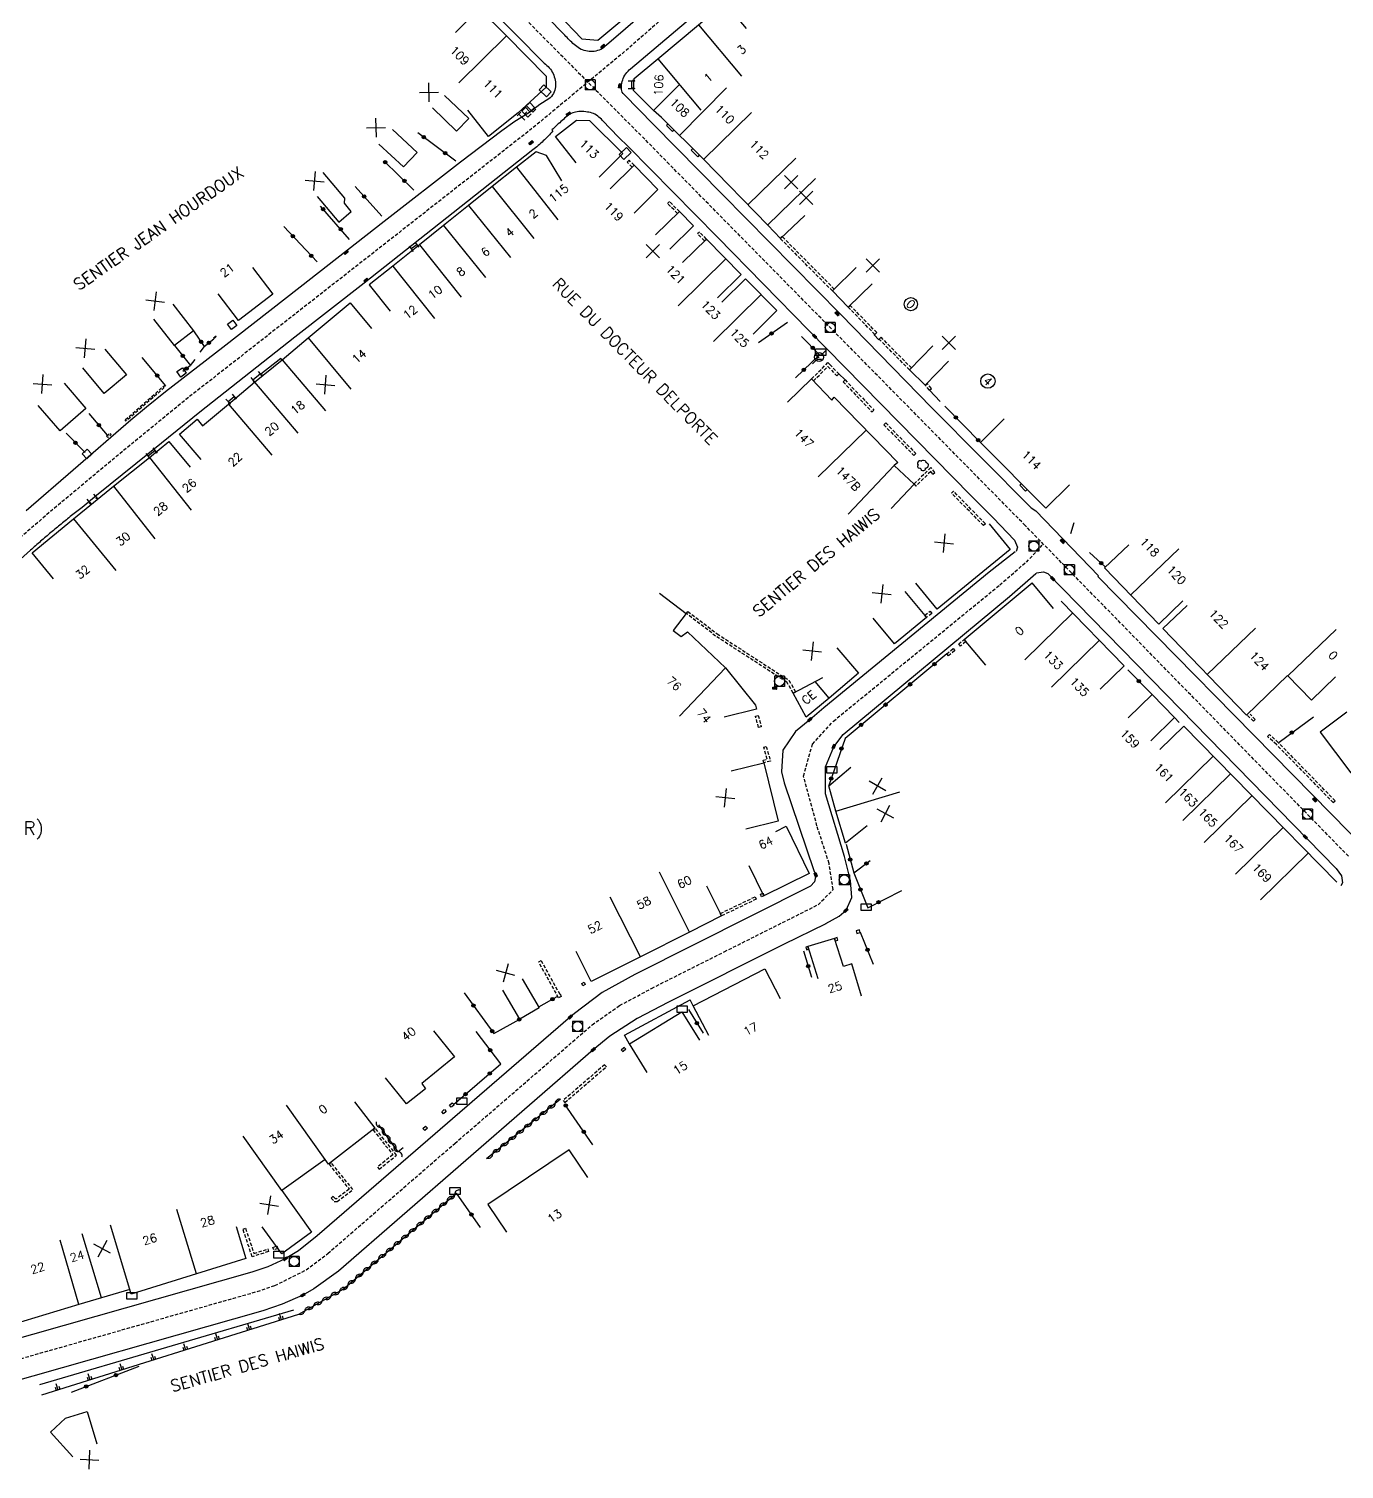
# Model space of a CAD drawing. Header units: millimetres. Extents: x 108000 to 119599, y 120002 to 124063.
# Drawn here: x 108530 to 108726.7, y 120139.9 to 120355.2 of the extents above; entities that cross this region are included whole.
import ezdxf
from ezdxf.enums import TextEntityAlignment as Align

# ---------------------------------------------------------------- set-up
doc = ezdxf.new("R2010")
doc.units = ezdxf.units.MM
doc.linetypes.add('DASHED', pattern=[0.75, 0.5, -0.25])
doc.layers.get('0').update_dxf_attribs({"linetype": 'CONTINUOUS'})
for name, color, linetype in [('W0001', 6, 'DASHED'), ('W0008', 7, 'CONTINUOUS'), ('W0017', 7, 'CONTINUOUS'), ('W0100', 7, 'CONTINUOUS'), ('W0105', 7, 'CONTINUOUS'), ('W0112', 1, 'DASHED'), ('W0211', 2, 'CONTINUOUS'), ('W0300', 7, 'CONTINUOUS'), ('W0310', 3, 'CONTINUOUS'), ('W0322', 7, 'CONTINUOUS'), ('W0400', 7, 'CONTINUOUS'), ('W0420', 7, 'CONTINUOUS'), ('W0471', 7, 'CONTINUOUS'), ('W0980', 7, 'CONTINUOUS'), ('W0984', 7, 'CONTINUOUS'), ('W0989', 7, 'CONTINUOUS'), ('W0991', 7, 'CONTINUOUS'), ('W1102', 7, 'CONTINUOUS'), ('W1471', 7, 'CONTINUOUS')]:
    doc.layers.add(name, color=color, linetype=linetype)
doc.styles.get("Standard").update_dxf_attribs({"font": 'romans.shx', "width": 0.85})

# ---------------------------------------------------------------- blocks, each defined once
blk = doc.blocks.new('T400')
for p, q in [((-0.15, 0.3), (0.15, 0.3)), ((-0.15, -0.25), (-0.15, 0.3)), ((-0.15, 0.15), (0.15, 0.15)), ((-0.15, 0), (0.15, 0)), ((0.15, 0.3), (0.15, -0.25)), ((-0.15, -0.15), (0.15, -0.15)), ((-0.15, -0.25), (-0.15, -0.3)), ((-0.15, -0.3), (0.15, -0.3)), ((0.15, -0.3), (0.15, -0.25))]:
    blk.add_line(p, q)
blk = doc.blocks.new('T420')
for p, q in [((0.75, 0.75), (-0.75, 0.75)), ((-0.75, 0.75), (-0.75, -0.75)), ((0.75, 0.75), (0.75, -0.75)), ((0.75, -0.75), (-0.75, -0.75))]:
    blk.add_line(p, q)
blk.add_ellipse((0, 0), major_axis=(-0.53, 0.53), ratio=1, start_param=3.926991, end_param=10.210176)
blk = doc.blocks.new('t991o')
at = {"color": 0, "linetype": 'Continuous'}
for p, q in [((-1, 1), (1, -1)), ((-1, -1), (1, 1))]:
    blk.add_line(p, q, dxfattribs=at)
blk = doc.blocks.new('T1471')
at = {"color": 0, "linetype": 'Continuous', "flags": 128}
blk.add_lwpolyline([(-0.75, -0.5), (-0.75, 0.5), (0.75, 0.5), (0.75, -0.5), (-0.75, -0.5)], dxfattribs=at)
blk = doc.blocks.new('t310o')
at = {"color": 0, "linetype": 'Continuous'}
for centre, start, end in [((-0.5, 0.38), 216.8699, 323.1304), ((0.5, -0.37), 36.8699, 143.1303)]:
    blk.add_arc(centre, 0.625, start, end, dxfattribs=at)
blk = doc.blocks.new('t322o')
at = {"color": 0, "linetype": 'Continuous'}
for radius in [0.25, 0.15]:
    blk.add_circle((0, 0), radius, dxfattribs=at)
blk = doc.blocks.new('t211o')
at = {"color": 0, "linetype": 'Continuous'}
for p, q in [((-0.29, 0.5), (-0.29, 0)), ((0, 1), (0, 0)), ((0.29, 0.5), (0.29, 0))]:
    blk.add_line(p, q, dxfattribs=at)
blk = doc.blocks.new('T471')
for p, q in [((-0.333334, 0.333334), (-0.333334, -0.333334)), ((-0.333334, 0.333334), (0.333334, 0.333334)), ((-0.333334, 0), (0, 0)), ((0.500001, 0.500001), (1.000002, 1.000002)), ((-0.500001, -0.500001), (-1.000002, -1.000002)), ((-0.333334, -0.333334), (0.333334, -0.333334))]:
    blk.add_line(p, q)
blk.add_ellipse((0, 0), major_axis=(0.471405, 0.471405), ratio=1, start_param=5.4977871438, end_param=11.780972451)
blk = doc.blocks.new('T300')
for p, q in [((-0.8, 0.51), (-0.86, 0.34)), ((-0.86, 0.34), (-0.86, 0.17)), ((-0.86, 0.17), (-0.74, 0.06)), ((-0.69, 0.63), (-0.8, 0.51)), ((-0.8, -0.06), (-0.74, 0.06)), ((-0.74, 0.06), (-0.69, 0.11)), ((-0.57, 0.69), (-0.69, 0.63)), ((-0.46, 0.69), (-0.57, 0.69)), ((-0.29, 0.63), (-0.46, 0.69)), ((-0.29, 0.63), (-0.17, 0.74)), ((-0.23, 0.57), (-0.29, 0.63)), ((-0.17, 0.74), (-0.06, 0.8)), ((-0.06, 0.8), (0.06, 0.8)), ((0.06, 0.8), (0.23, 0.74)), ((0.23, 0.74), (0.34, 0.63)), ((0.34, 0.63), (0.4, 0.51)), ((0.46, 0.46), (0.34, 0.46)), ((0.4, 0.51), (0.4, 0.46)), ((0.57, 0.4), (0.46, 0.46)), ((0.57, 0.4), (0.69, 0.29)), ((0.69, 0.29), (0.74, 0.17)), ((0.74, 0.06), (0.69, -0.17)), ((0.74, 0.17), (0.74, 0.06)), ((-0.8, -0.17), (-0.8, -0.06)), ((-0.8, -0.23), (-0.8, -0.17)), ((-0.74, -0.34), (-0.8, -0.23)), ((-0.69, -0.4), (-0.74, -0.34)), ((-0.51, -0.46), (-0.69, -0.4)), ((-0.4, -0.46), (-0.51, -0.46)), ((-0.4, -0.46), (-0.34, -0.46)), ((-0.34, -0.46), (-0.34, -0.4)), ((-0.34, -0.51), (-0.34, -0.46)), ((-0.29, -0.63), (-0.34, -0.51)), ((-0.17, -0.74), (-0.29, -0.63)), ((-0.06, -0.8), (-0.17, -0.74)), ((0.06, -0.8), (-0.06, -0.8)), ((0.17, -0.74), (0.06, -0.8)), ((0.23, -0.69), (0.17, -0.74)), ((0.29, -0.46), (0.23, -0.46)), ((0.29, -0.63), (0.23, -0.69)), ((0.46, -0.4), (0.29, -0.46)), ((0.34, -0.51), (0.29, -0.63)), ((0.34, -0.51), (0.34, -0.46)), ((0.57, -0.34), (0.46, -0.4)), ((0.63, -0.29), (0.57, -0.34)), ((0.69, -0.17), (0.63, -0.29))]:
    blk.add_line(p, q)
blk = doc.blocks.new('t105o')
for p, q in [((-0.5, 0), (0.5, 0)), ((0.5, 0), (0.2, 0.1)), ((0.5, 0), (0.2, -0.1))]:
    blk.add_line(p, q)
blk = doc.blocks.new('t112o')
at = {"color": 0, "linetype": 'Continuous'}
for p, q in [((-0.5, 0.5), (0.5, 0.5)), ((-0.5, -0.5), (-0.5, 0.5)), ((0.5, 0.5), (0.5, -0.5)), ((0.5, -0.5), (-0.5, -0.5))]:
    blk.add_line(p, q, dxfattribs=at)

msp = doc.modelspace()

# ---------------------------------------------------------------- linework, layer by layer
at = {"layer": 'W0001'}
msp.add_line((108679.16, 120275.49), (108681.7, 120278.21), dxfattribs=at)
at = {"layer": 'W0001', "flags": 128}
for points in [[(108330.36, 120636.45), (108355.67, 120610.53), (108398.08, 120567.06), (108422.12, 120542.51), (108469.23, 120494.37), (108492.26, 120470.88), (108521.81, 120440.7), (108550.22, 120411.72), (108577.87, 120383.57), (108600.98, 120360), (108621.53, 120339.31)], [(108475.41, 120488.07), (108480.92, 120492.2), (108491.5, 120496.82), (108496.41, 120495.88), (108498.9, 120494.71), (108502.51, 120493.4), (108508.94, 120490.3), (108523.02, 120483.49), (108546.37, 120472.17), (108576.04, 120457.85), (108603.24, 120444.78), (108634.59, 120429.59), (108640.36, 120426.57), (108643.87, 120424.26), (108646.17, 120422.5), (108648.89, 120421.15), (108651.73, 120420.23), (108654.65, 120419.69), (108658.57, 120418.64), (108657.21, 120414.89), (108653.64, 120408.53), (108650.47, 120402.21), (108646.03, 120392.81), (108637.43, 120373.98), (108630.87, 120362.14), (108619.37, 120352.06), (108605.43, 120340.47), (108592.32, 120330.21), (108575.89, 120317.33), (108565.19, 120308.97), (108553.52, 120299.83), (108543.2, 120291.37), (108533.18, 120283.01), (108521.02, 120272.47)]]:
    msp.add_lwpolyline(points, dxfattribs=at)
at = {"layer": 'W0001'}
for points in [[(108727.32, 120231.54), (108684.42, 120275.43), (108678.99, 120280.99), (108625.78, 120335), (108621.61, 120339.26)], [(108460.93, 120218.14), (108484.66, 120190.05), (108513.24, 120156.15), (108515.56, 120154.38), (108518.72, 120153.83), (108521.59, 120154.37), (108564.18, 120166.47), (108566.82, 120167.36), (108571.48, 120169.7), (108574.73, 120172.15), (108593.72, 120188.61), (108614.24, 120206.33), (108618.36, 120209.22), (108623.14, 120211.79), (108634, 120217.25), (108648.03, 120224.29), (108650.28, 120226.55), (108649.67, 120230.46), (108647.86, 120236.08), (108645.85, 120243.53), (108647.19, 120248.3), (108650.32, 120251.74), (108675.19, 120272.11), (108679.04, 120275.45)]]:
    msp.add_lwpolyline(points, dxfattribs=at)
at = {"layer": 'W0008', "flags": 128}
for points in [[(108590.08, 120367.35), (108607.06, 120350.09), (108607.28, 120349.94), (108607.48, 120349.77), (108607.67, 120349.59), (108607.84, 120349.41), (108608, 120349.21), (108608.15, 120349), (108608.28, 120348.78), (108608.4, 120348.55), (108608.5, 120348.3), (108608.59, 120348.06), (108608.66, 120347.82), (108608.71, 120347.57), (108608.75, 120347.33), (108608.77, 120347.08), (108608.77, 120346.84), (108608.75, 120346.59), (108608.71, 120346.34), (108608.65, 120346.09), (108608.57, 120345.82), (108608.46, 120345.58), (108608.32, 120345.35), (108608.16, 120345.13), (108607.97, 120344.94), (108607.76, 120344.76), (108606.41, 120343.91), (108604.87, 120342.72), (108602.67, 120341.39), (108600.73, 120340), (108594.57, 120335.3), (108583.15, 120326.44), (108570.58, 120316.61), (108559.04, 120307.62), (108550.47, 120300.96), (108547.64, 120298.67), (108545.27, 120296.72), (108536.65, 120289.25), (108529.61, 120283.17)], [(108624.93, 120360.17), (108616.37, 120352.82), (108616.19, 120352.63), (108615.98, 120352.45), (108615.77, 120352.3), (108615.55, 120352.17), (108615.31, 120352.06), (108615.06, 120351.98), (108614.79, 120351.91), (108614.54, 120351.87), (108614.29, 120351.85), (108614.04, 120351.85), (108613.79, 120351.87), (108613.55, 120351.91), (108613.3, 120351.96), (108613.06, 120352.02), (108612.82, 120352.09), (108612.58, 120352.17), (108612.35, 120352.28), (108612.14, 120352.43), (108611.94, 120352.58), (108611.75, 120352.74), (108611.56, 120352.9), (108611.37, 120353.06), (108611.19, 120353.23), (108611.01, 120353.4), (108610.83, 120353.58), (108610.66, 120353.76), (108610.49, 120353.94), (108610.33, 120354.12), (108610.17, 120354.31), (108599.42, 120365.33)], [(108623.43, 120340.96), (108619.01, 120345.42), (108618.86, 120345.58), (108618.75, 120345.76), (108618.68, 120345.96), (108618.63, 120346.19), (108618.61, 120346.42), (108618.63, 120346.65), (108618.65, 120346.88), (108618.69, 120347.13), (108618.74, 120347.37), (108618.81, 120347.61), (108618.89, 120347.84), (108619, 120348.06), (108619.13, 120348.3), (108619.28, 120348.52), (108619.44, 120348.72), (108619.61, 120348.92), (108619.8, 120349.11), (108620, 120349.28), (108632.78, 120360.15)], [(108619.63, 120337.66), (108618.19, 120339.07), (108615.78, 120341.53), (108615.62, 120341.72), (108615.45, 120341.9), (108615.27, 120342.06), (108615.08, 120342.21), (108614.88, 120342.34), (108614.67, 120342.47), (108614.45, 120342.57), (108614.23, 120342.65), (108614, 120342.71), (108613.77, 120342.76), (108613.54, 120342.8), (108613.28, 120342.84), (108613.02, 120342.86), (108612.77, 120342.88), (108612.51, 120342.88), (108612.25, 120342.87), (108611.99, 120342.83), (108611.77, 120342.79), (108611.55, 120342.73), (108611.34, 120342.66), (108611.13, 120342.57), (108610.92, 120342.46), (108610.71, 120342.33), (108610.51, 120342.19), (108610.32, 120342.03), (108610.13, 120341.87), (108609.95, 120341.71), (108609.77, 120341.54), (108609.58, 120341.38), (108609.39, 120341.2), (108609.19, 120341.03), (108608.99, 120340.85), (108608.8, 120340.67), (108608.61, 120340.49), (108608.42, 120340.31), (108608.23, 120340.12), (108608.38, 120339.98), (108608.21, 120339.79), (108608.04, 120339.6), (108607.86, 120339.4), (108607.68, 120339.21), (108607.5, 120339.03), (108607.32, 120338.84), (108607.13, 120338.66), (108606.94, 120338.48), (108606.76, 120338.3), (108606.57, 120338.13), (108606.38, 120337.96), (108606.19, 120337.79), (108605.99, 120337.62), (108605.8, 120337.45), (108605.6, 120337.29), (108605.4, 120337.13), (108595.63, 120329.45), (108580.17, 120317.24), (108569.78, 120309.13), (108555.57, 120297.95), (108549.85, 120293.32), (108540.16, 120285.47), (108537.99, 120283.7), (108537.79, 120283.55), (108537.59, 120283.4), (108537.4, 120283.24), (108537.2, 120283.09), (108537, 120282.93), (108536.81, 120282.78), (108536.61, 120282.62), (108536.42, 120282.47), (108536.22, 120282.31), (108536.03, 120282.15), (108535.83, 120282), (108535.64, 120281.84), (108535.45, 120281.68), (108535.25, 120281.53), (108535.06, 120281.37), (108534.87, 120281.21), (108534.67, 120281.05), (108534.48, 120280.9), (108534.29, 120280.74), (108534.1, 120280.58), (108533.9, 120280.42), (108533.71, 120280.26), (108533.52, 120280.1), (108533.33, 120279.94), (108533.13, 120279.78), (108532.94, 120279.61), (108532.75, 120279.45), (108532.56, 120279.29), (108532.36, 120279.12), (108532.17, 120278.96), (108531.98, 120278.8), (108531.79, 120278.63), (108531.6, 120278.47), (108531.41, 120278.3), (108531.22, 120278.13), (108531.03, 120277.97), (108530.84, 120277.8), (108530.65, 120277.64), (108530.46, 120277.47), (108530.27, 120277.3), (108522.68, 120270.52)]]:
    msp.add_lwpolyline(points, dxfattribs=at)
at = {"layer": 'W0008'}
for points in [[(108623.43, 120340.96), (108633.7, 120330.54), (108651.4, 120312.56), (108665.05, 120298.6), (108679.88, 120283.65), (108679.87, 120283.64), (108680.57, 120283.16), (108689.96, 120273.47), (108689.87, 120273.37), (108721.87, 120240.79), (108754.83, 120207.23)], [(108619.63, 120337.66), (108632.98, 120324.09), (108646.64, 120310.16), (108670.88, 120285.49), (108674.19, 120282.13), (108677.41, 120278.81), (108677.82, 120277.73), (108677.62, 120277.1)], [(108677.49, 120277.07), (108673.59, 120274.02), (108648.88, 120253.74), (108646.77, 120251.95), (108644.63, 120250.18), (108642.77, 120247.4), (108642.56, 120244.17), (108642.95, 120242.51), (108647.39, 120229.41), (108647.67, 120228.76), (108647.51, 120227.71), (108646.88, 120227.08), (108620.62, 120213.88), (108615.76, 120211.19), (108611.59, 120208.04), (108611, 120207.53), (108573.15, 120174.78), (108570.32, 120172.55), (108568.37, 120171.37), (108565.76, 120170.15), (108563.38, 120169.37), (108521.04, 120157.33)], [(108680.7, 120273.89), (108681.72, 120274.05), (108682.35, 120273.8), (108700.08, 120255.7), (108725.49, 120229.69), (108726.3, 120228.63), (108726.41, 120227.55), (108726.2, 120227.12)], [(108649.17, 120221.49), (108651.18, 120222.58), (108652.2, 120223.46), (108653.05, 120225.39), (108652.88, 120227.93), (108651.96, 120231.51), (108649.13, 120240.88), (108649.14, 120244.92), (108650.37, 120247.91), (108651.76, 120249.74), (108676.62, 120270.38), (108680.58, 120273.82), (108680.68, 120273.85)], [(108649.2, 120221.45), (108642.84, 120218.33), (108625.65, 120209.7), (108620.96, 120207.26), (108616.89, 120204.63), (108614.41, 120202.6), (108576.31, 120169.51), (108572.63, 120166.85), (108571.01, 120165.93), (108567.88, 120164.57), (108564.99, 120163.58), (108522.14, 120151.42), (108518.05, 120150.8), (108514.18, 120151.72), (108510.97, 120154.15), (108509.71, 120155.76), (108462.2, 120212.01), (108461.21, 120213.18), (108460.38, 120213.43), (108459.55, 120213.02), (108458.46, 120212.04), (108455.73, 120214.77)]]:
    msp.add_lwpolyline(points, dxfattribs=at)
at = {"layer": 'W0017', "flags": 128}
msp.add_lwpolyline([(108567.89, 120305.73), (108567.71, 120305.94), (108564.72, 120303.59)], dxfattribs=at)
at = {"layer": 'W0100'}
for p, q in [((108673.58, 120281.26), (108676.74, 120277.38)), ((108683.22, 120268.59), (108680.01, 120272.42))]:
    msp.add_line(p, q, dxfattribs=at)
at = {"layer": 'W0100', "flags": 128}
for points in [[(108571.4, 120402.86), (108567.85, 120399.34), (108571.27, 120395.88), (108574.9, 120392.21), (108581.9, 120385.09), (108585.02, 120381.94), (108588.87, 120378.08), (108592.75, 120374.16), (108597.12, 120369.69), (108601.8, 120364.86), (108605.57, 120361.04), (108609.15, 120357.45), (108612.71, 120353.74), (108615.12, 120353.54), (108628.03, 120364.43), (108634.94, 120375.31), (108630.72, 120377.99)], [(108593.84, 120354.68), (108597.36, 120358.23), (108601.42, 120354.21), (108607.35, 120348.18), (108607.35, 120346.51), (108603.2, 120342.68), (108598.76, 120339.16), (108595.66, 120343.09)], [(108624.61, 120341.98), (108623.44, 120343.04), (108620.44, 120346.02), (108620.53, 120347.81), (108624.06, 120350.76), (108630.15, 120355.86), (108634.05, 120359.12), (108637.26, 120355.29)], [(108620.14, 120347.49), (108620.11, 120346.32)], [(108592.19, 120345.3), (108595.79, 120341.83), (108593.97, 120339.94), (108590.37, 120343.41)], [(108611.84, 120335.22), (108608.78, 120339.17), (108611.92, 120341.61), (108613.85, 120341.55), (108618.82, 120336.59), (108615.29, 120333.05)], [(108584.42, 120340.2), (108588.07, 120336.77), (108586.02, 120334.59), (108582.37, 120338.01)], [(108609.69, 120332.5), (108607.43, 120336.29), (108605.9, 120336.85), (108602.93, 120334.56), (108599.28, 120331.69), (108595.76, 120328.85), (108592.04, 120325.85), (108588.41, 120322.93), (108584.43, 120319.77), (108580.92, 120316.96), (108584.03, 120313.05)], [(108573.13, 120330.19), (108576.35, 120326.36), (108578.21, 120327.93), (108577.21, 120329.16), (108577.27, 120329.93), (108574.05, 120333.75)], [(108588.03, 120322.97), (108587.19, 120322.34)], [(108563.48, 120319.56), (108566.52, 120315.59), (108561.35, 120311.63), (108558.31, 120315.6)], [(108551.57, 120314.06), (108554.63, 120310.11), (108551.79, 120307.91), (108548.73, 120311.86)], [(108555.78, 120290.84), (108552.55, 120294.66), (108555.19, 120296.9), (108555.97, 120295.89), (108559.89, 120299.14), (108563.77, 120302.43), (108567.92, 120305.75), (108571.78, 120309.03), (108578.08, 120314.28), (108581.28, 120310.44)], [(108541.41, 120307.33), (108544.62, 120303.49), (108541.31, 120300.72), (108538.1, 120304.56)], [(108535.32, 120302.28), (108538.57, 120298.49), (108534.69, 120295.15), (108531.43, 120298.95)], [(108564.65, 120303.65), (108563.51, 120302.71)], [(108560.72, 120300.24), (108559.83, 120299.5)], [(108533.7, 120273.03), (108530.53, 120276.89), (108536.72, 120281.98), (108542.67, 120286.85), (108548.07, 120291.13), (108550.97, 120293.55), (108554.17, 120289.71)], [(108548.89, 120292.18), (108547.85, 120291.36)], [(108540.01, 120285.3), (108539.02, 120284.52)]]:
    msp.add_lwpolyline(points, dxfattribs=at)
msp.add_lwpolyline([(108605.62, 120343.48), (108604.95, 120342.82), (108604.21, 120343.58), (108604.94, 120344.24)], close=True, dxfattribs=at)
at = {"layer": 'W0100'}
for points in [[(108624.61, 120341.98), (108630.89, 120335.74), (108640.49, 120325.9), (108642.39, 120323.89), (108646.02, 120327.32)], [(108616.94, 120331.34), (108620.51, 120334.84), (108624.08, 120331.2), (108620.51, 120327.7)], [(108623.74, 120324.42), (108627.31, 120327.92), (108629.4, 120325.79), (108625.84, 120322.28)], [(108627.76, 120320.31), (108631.32, 120323.82), (108636.54, 120318.53), (108632.99, 120315.01)], [(108653.73, 120319.55), (108650.16, 120316.05), (108652.54, 120313.62), (108656.11, 120317.12)], [(108633.63, 120314.37), (108637.19, 120317.88), (108641.88, 120313.13), (108638.32, 120309.61)], [(108665.19, 120307.83), (108661.69, 120304.26), (108664.02, 120301.97), (108667.52, 120305.54)], [(108643.45, 120299.42), (108647.05, 120302.89), (108650.07, 120299.75), (108650.44, 120300.15), (108659.97, 120290.39), (108659.4, 120289.98), (108662.37, 120287.18), (108658.94, 120283.54)], [(108675.85, 120296.93), (108672.3, 120293.4), (108682.06, 120283.56), (108685.61, 120287.09)], [(108676.74, 120277.38), (108665.81, 120268.47), (108662.65, 120272.35)], [(108694.47, 120278.12), (108690.87, 120274.66), (108698.96, 120266.24), (108702.56, 120269.71)], [(108673.08, 120260.11), (108669.87, 120263.94), (108680.01, 120272.42)], [(108624.34, 120270.85), (108628.32, 120267.83), (108626.38, 120265.27), (108627.57, 120264.4), (108628.48, 120265.11), (108634.17, 120259.72), (108638.69, 120254.13), (108638.84, 120253.54), (108633.99, 120252.33)], [(108661.01, 120271.1), (108664.21, 120267.25), (108659.46, 120263.3), (108656.26, 120267.14)], [(108684.38, 120269.66), (108693.79, 120260.03), (108690.21, 120256.54)], [(108703.19, 120269.05), (108699.59, 120265.58), (108712.08, 120252.65), (108718.2, 120258.57), (108721.78, 120254.86), (108725.37, 120258.34)], [(108650.82, 120262.7), (108654.06, 120258.89), (108649.7, 120255.19), (108646.23, 120252.31), (108644.31, 120255.93), (108648.73, 120258.28)], [(108694.39, 120252.23), (108697.96, 120255.73), (108701.32, 120252.3), (108697.75, 120248.8)], [(108727.06, 120253.1), (108723.07, 120250.09), (108727.65, 120244.02), (108731.64, 120247.03)], [(108699.12, 120247.51), (108702.69, 120251.01), (108712.68, 120240.82), (108725.57, 120227.66), (108725.57, 120227.66)], [(108635.05, 120244.3), (108639.9, 120245.5), (108642.06, 120236.77), (108637.21, 120235.57)], [(108655.36, 120236.1), (108652.13, 120233.48), (108650.67, 120238.29), (108649.63, 120242.09), (108652.9, 120244.85)], [(108641.7, 120235.24), (108643.27, 120236.05), (108646.68, 120228.94), (108639.93, 120225.62), (108637.72, 120230.1)], [(108631.34, 120227.09), (108633.58, 120222.62), (108628.79, 120220.21), (108621.48, 120216.49), (108614.1, 120212.81), (108611.87, 120217.29)], [(108654.53, 120210.64), (108653.08, 120215.43), (108651.8, 120215.04), (108650.46, 120219.26), (108646.49, 120218.03), (108647.97, 120213.25)], [(108631.68, 120204.72), (108629.37, 120209.15), (108640.04, 120214.71), (108642.35, 120210.27)], [(108603.77, 120213.2), (108606.31, 120208.89), (108603.42, 120207.2), (108600.89, 120211.51)], [(108622.46, 120199.21), (108619.84, 120203.47), (108627.67, 120208.28), (108630.29, 120204.02)], [(108590.53, 120205.42), (108593.68, 120201.54), (108588.77, 120197.54), (108589.31, 120196.78), (108586.47, 120194.5), (108583.33, 120198.39)], [(108578.7, 120194.83), (108581.76, 120190.88), (108574.83, 120185.5), (108574.35, 120186.18), (108567.87, 120181.56), (108572.28, 120175.34), (108567.85, 120172.11), (108564.91, 120176.15)], [(108613.59, 120183.49), (108610.8, 120187.64), (108598.65, 120179.48), (108601.44, 120175.33)], [(108561, 120176.16), (108562.46, 120171.38), (108555.08, 120169.13), (108545.31, 120166.09), (108545.12, 120166.78), (108540.9, 120165.51), (108537.48, 120164.52), (108529.28, 120162.02), (108525.1, 120160.76), (108517.7, 120158.42), (108516.16, 120158.9), (108513.92, 120161.63), (108517.79, 120164.8)], [(108536.61, 120141.76), (108533.25, 120145.45), (108535.52, 120147.52), (108538.75, 120148.5), (108540.19, 120143.71)]]:
    msp.add_lwpolyline(points, dxfattribs=at)
at = {"layer": 'W0105'}
for p, q in [((108625.6, 120340.99), (108625.38, 120340.77)), ((108626.49, 120340.11), (108626.28, 120339.89)), ((108629.28, 120337.34), (108629.04, 120337.09)), ((108630.27, 120336.36), (108630.03, 120336.12)), ((108656.42, 120309.47), (108656.52, 120309.54)), ((108657.1, 120308.73), (108657.16, 120308.84)), ((108678.41, 120287.24), (108678.19, 120287.03)), ((108679.28, 120286.37), (108679.04, 120286.14)), ((108619.09, 120204.79), (108628.88, 120210.07)), ((108629.37, 120209.15), (108628.88, 120210.07)), ((108619.81, 120203.46), (108619.09, 120204.79))]:
    msp.add_line(p, q, dxfattribs=at)
for points in [[(108625.38, 120340.77), (108626.28, 120339.89)], [(108629.04, 120337.09), (108630.03, 120336.12)], [(108657.1, 120308.73), (108656.42, 120309.47)], [(108651.11, 120303.65), (108652.05, 120302.76)], [(108678.19, 120287.03), (108679.04, 120286.14)]]:
    msp.add_lwpolyline(points, dxfattribs=at)
at = {"layer": 'W0112'}
for p, q in [((108619.48, 120335.33), (108619.77, 120335.6)), ((108620.51, 120334.84), (108620.22, 120334.56)), ((108625.51, 120329.14), (108625.79, 120329.42)), ((108627.02, 120327.64), (108627.31, 120327.92)), ((108629.99, 120324.62), (108630.28, 120324.89)), ((108631.03, 120323.54), (108631.32, 120323.82)), ((108642.39, 120323.89), (108642.67, 120324.17)), ((108650.16, 120316.05), (108650.45, 120316.33)), ((108652.54, 120313.62), (108652.82, 120313.9)), ((108656.52, 120309.54), (108656.8, 120309.82)), ((108657.16, 120308.84), (108657.44, 120309.12)), ((108661.69, 120304.26), (108661.98, 120304.54)), ((108650.82, 120303.38), (108651.11, 120303.65)), ((108651.76, 120302.48), (108652.05, 120302.76)), ((108664.02, 120301.97), (108664.32, 120302.24)), ((108664.67, 120301.23), (108664.98, 120301.49)), ((108656.09, 120297.97), (108656.38, 120298.25)), ((108657.85, 120296.04), (108658.14, 120296.32)), ((108662.35, 120291.46), (108662.64, 120291.74)), ((108662.37, 120287.18), (108662.64, 120286.89)), ((108665.19, 120288.66), (108665.5, 120288.92)), ((108667.99, 120285.82), (108668.28, 120286.1)), ((108673.03, 120281.26), (108672.74, 120280.98)), ((108632.71, 120264.46), (108628.33, 120267.83)), ((108664.21, 120267.25), (108663.97, 120267.58)), ((108665.01, 120267.84), (108664.21, 120267.25)), ((108669.05, 120263.28), (108669.87, 120263.95)), ((108669.87, 120263.95), (108670.12, 120263.63)), ((108667.25, 120261.79), (108668.21, 120262.6)), ((108668.21, 120262.6), (108668.47, 120262.29)), ((108639.06, 120252.59), (108639.53, 120250.88)), ((108713.11, 120251.71), (108712.15, 120252.67)), ((108713.39, 120251.99), (108712.61, 120252.77)), ((108639.53, 120250.88), (108639.14, 120250.78)), ((108713.11, 120251.71), (108713.39, 120251.99)), ((108715.23, 120249.43), (108715.5, 120249.73)), ((108640.28, 120247.96), (108640.91, 120245.76)), ((108640.91, 120245.76), (108639.9, 120245.51)), ((108725.04, 120239.55), (108725.33, 120239.83)), ((108638.79, 120225.12), (108633.58, 120222.62)), ((108639.56, 120225.49), (108639.43, 120225.87)), ((108639.93, 120225.62), (108639.56, 120225.49)), ((108633.58, 120222.62), (108633.41, 120222.98)), ((108654.2, 120220.53), (108653.7, 120220.38)), ((108653.7, 120220.38), (108653.82, 120219.99)), ((108646.49, 120218.03), (108646.18, 120217.94)), ((108646.18, 120217.94), (108646.29, 120217.55)), ((108650.89, 120219.38), (108650.46, 120219.26)), ((108650.46, 120219.26), (108650.56, 120218.88)), ((108609.23, 120210.39), (108606.25, 120215.74)), ((108612.86, 120212.17), (108612.69, 120212.53)), ((108613.21, 120212.34), (108612.86, 120212.17)), ((108609.63, 120210.59), (108609.23, 120210.39)), ((108618.6, 120202.62), (108619, 120202.98)), ((108619, 120202.98), (108619.27, 120202.68)), ((108616.11, 120200.37), (108609.9, 120195.02)), ((108593.18, 120194.02), (108592.93, 120194.33)), ((108593.6, 120194.36), (108593.18, 120194.02)), ((108609.9, 120195.02), (108610.16, 120194.72)), ((108592, 120193.02), (108591.75, 120193.34)), ((108592.42, 120193.36), (108592, 120193.02)), ((108585.01, 120186.86), (108581.81, 120190.86)), ((108589.22, 120190.53), (108588.95, 120190.82)), ((108589.61, 120190.88), (108589.22, 120190.53)), ((108578.49, 120181.71), (108575.22, 120185.73)), ((108582.39, 120184.74), (108585.01, 120186.86)), ((108563.42, 120171.65), (108562.05, 120175.79)), ((108566.67, 120172.68), (108566.52, 120173.05)), ((108567.26, 120172.91), (108566.67, 120172.68)), ((108565.86, 120172.44), (108563.42, 120171.65))]:
    msp.add_line(p, q, dxfattribs=at)
for points in [[(108620.22, 120334.56), (108619.48, 120335.33)], [(108620.51, 120334.84), (108619.77, 120335.6)], [(108627.02, 120327.64), (108625.51, 120329.14)], [(108627.31, 120327.92), (108625.79, 120329.42)], [(108631.03, 120323.54), (108629.99, 120324.62)], [(108631.32, 120323.82), (108630.28, 120324.89)], [(108650.16, 120316.05), (108642.39, 120323.89)], [(108650.45, 120316.33), (108642.67, 120324.17)], [(108656.52, 120309.54), (108652.54, 120313.62)], [(108656.8, 120309.82), (108652.82, 120313.9)], [(108661.69, 120304.26), (108657.16, 120308.84)], [(108661.98, 120304.54), (108657.44, 120309.12)], [(108647.05, 120302.89), (108649.49, 120305.34), (108649.77, 120305.05), (108651.11, 120303.65)], [(108647.33, 120302.6), (108649.49, 120304.77), (108650.82, 120303.38)], [(108651.76, 120302.48), (108656.09, 120297.97)], [(108652.05, 120302.76), (108656.38, 120298.25)], [(108664.67, 120301.23), (108664.02, 120301.97)], [(108664.98, 120301.49), (108664.32, 120302.24)], [(108657.85, 120296.04), (108662.35, 120291.46)], [(108658.14, 120296.32), (108662.64, 120291.74)], [(108665.5, 120288.92), (108664.89, 120289.64), (108662.37, 120287.18)], [(108665.19, 120288.66), (108664.86, 120289.06), (108662.64, 120286.89)], [(108672.74, 120280.98), (108667.99, 120285.82)], [(108673.03, 120281.26), (108668.28, 120286.1)], [(108628.33, 120267.83), (108628.57, 120268.15), (108632.94, 120264.79), (108643.66, 120257.84)], [(108663.97, 120267.58), (108664.78, 120268.16), (108665.01, 120267.84)], [(108644.31, 120255.93), (108643.36, 120257.55), (108632.71, 120264.46)], [(108670.12, 120263.63), (108669.3, 120262.97), (108669.05, 120263.28)], [(108668.47, 120262.29), (108667.5, 120261.48), (108667.25, 120261.79)], [(108643.66, 120257.84), (108644.66, 120256.13), (108644.31, 120255.93)], [(108639.14, 120250.78), (108638.67, 120252.48), (108639.06, 120252.59)], [(108725.04, 120239.55), (108716.55, 120248.25), (108715.23, 120249.43)], [(108725.33, 120239.83), (108716.83, 120248.54), (108715.5, 120249.73)], [(108639.9, 120245.51), (108639.8, 120245.89), (108640.41, 120246.05)], [(108640.41, 120246.05), (108639.89, 120247.85), (108640.28, 120247.96)], [(108633.41, 120222.98), (108638.62, 120225.48), (108638.79, 120225.12)], [(108639.43, 120225.87), (108639.81, 120226), (108639.93, 120225.62)], [(108653.82, 120219.99), (108654.31, 120220.15), (108654.2, 120220.53)], [(108646.29, 120217.55), (108646.6, 120217.65), (108646.49, 120218.03)], [(108650.56, 120218.88), (108650.99, 120219), (108650.89, 120219.38)], [(108606.25, 120215.74), (108606.6, 120215.94), (108609.39, 120210.92)], [(108612.69, 120212.53), (108613.04, 120212.7), (108613.21, 120212.34)], [(108609.39, 120210.92), (108609.45, 120210.95), (108609.63, 120210.59)], [(108619.27, 120202.68), (108618.86, 120202.32), (108618.6, 120202.62)], [(108610.16, 120194.72), (108616.37, 120200.07), (108616.11, 120200.37)], [(108592.93, 120194.33), (108593.34, 120194.67), (108593.6, 120194.36)], [(108591.75, 120193.34), (108592.18, 120193.68), (108592.42, 120193.36)], [(108581.81, 120190.86), (108581.5, 120190.61), (108584.45, 120186.92)], [(108588.95, 120190.82), (108589.33, 120191.18), (108589.61, 120190.88)], [(108575.22, 120185.73), (108574.91, 120185.48), (108577.92, 120181.78), (108576, 120180.31), (108575.88, 120180.31)], [(108584.45, 120186.92), (108582.14, 120185.05), (108582.39, 120184.74)], [(108575.23, 120180.44), (108575.69, 120179.93), (108576.12, 120179.9), (108578.49, 120181.71)], [(108575.88, 120180.31), (108575.52, 120180.71), (108575.23, 120180.44)], [(108562.05, 120175.79), (108562.43, 120175.92), (108563.68, 120172.15)], [(108563.68, 120172.15), (108565.74, 120172.82), (108565.86, 120172.44)], [(108566.52, 120173.05), (108567.12, 120173.28), (108567.26, 120172.91)]]:
    msp.add_lwpolyline(points, dxfattribs=at)
at = {"layer": 'W0112', "flags": 128}
for points in [[(108557.66, 120309.03), (108558.08, 120309.37), (108558.14, 120309.3), (108557.72, 120308.96)], [(108544.44, 120296.78), (108550.3, 120301.93), (108550.45, 120301.76), (108544.59, 120296.61)], [(108541.66, 120294.34), (108542.16, 120294.8), (108542.34, 120294.6), (108541.84, 120294.15)]]:
    msp.add_lwpolyline(points, close=True, dxfattribs=at)
at = {"layer": 'W0211'}
for p, q in [((108569.58, 120163.66), (108531.6, 120152.52)), ((108531.99, 120151.01), (108570.4, 120163.08))]:
    msp.add_line(p, q, dxfattribs=at)
at = {"layer": 'W0310'}
msp.add_line((108609.5, 120195.2), (108598.46, 120186.3), dxfattribs=at)
for points in [[(108586, 120187.96), (108585.25, 120187.36), (108582.33, 120191.36)], [(108570.4, 120163.09), (108577.04, 120166.82), (108593.96, 120181.18)]]:
    msp.add_lwpolyline(points, dxfattribs=at)
at = {"layer": 'W0322'}
for p, q in [((108639.12, 120308.34), (108643.47, 120311.39)), ((108664.67, 120301.23), (108666.27, 120299.55)), ((108666.96, 120298.84), (108672.3, 120293.4)), ((108686.27, 120281.39), (108685.74, 120279.74)), ((108688.58, 120276.96), (108690.97, 120274.81)), ((108694.32, 120259.42), (108697.96, 120255.73)), ((108716.94, 120248.61), (108722.1, 120252.4)), ((108701.32, 120252.3), (108702.03, 120251.53)), ((108653.35, 120229.04), (108655.82, 120230.88)), ((108656.31, 120215.37), (108654.39, 120220.12)), ((108645.85, 120217.38), (108647.06, 120213.44)), ((108606.26, 120209), (108609.01, 120210.57)), ((108628.66, 120208.62), (108630.84, 120205.08)), ((108614.35, 120188.39), (108610.11, 120194.51)), ((108597.53, 120176.01), (108593.96, 120181.19)), ((108536.39, 120151.42), (108546.53, 120155.31))]:
    msp.add_line(p, q, dxfattribs=at)
at = {"layer": 'W0322', "flags": 128}
for points in [[(108593.87, 120335.47), (108588.19, 120339.71)], [(108587.6, 120331.11), (108583.11, 120335.5)], [(108578.82, 120331.68), (108582.78, 120327.22)], [(108577.96, 120323.76), (108573.64, 120328.72)], [(108568.16, 120325.68), (108573.12, 120320.39)], [(108554.63, 120310.11), (108556.26, 120307.77), (108557.67, 120308.88)], [(108551.79, 120307.91), (108554.18, 120304.89), (108554.89, 120305.82)], [(108556.26, 120307.77), (108555.58, 120306.89)], [(108550.51, 120301.85), (108546.98, 120306.09)], [(108554.15, 120304.88), (108553.06, 120303.99)], [(108541.8, 120294.47), (108539.03, 120297.74)], [(108535.59, 120294.8), (108538.43, 120291.91)]]:
    msp.add_lwpolyline(points, dxfattribs=at)
at = {"layer": 'W0322'}
for points in [[(108645.55, 120309.24), (108648.25, 120306.51), (108644.67, 120303.08)], [(108667.25, 120261.79), (108652.05, 120249.16), (108649.63, 120242.13)], [(108652.22, 120233.33), (108653.35, 120229.04), (108655.44, 120223.84), (108660.54, 120226.43)], [(108595.09, 120211.12), (108599.56, 120205.05), (108603.42, 120207.2)], [(108593.52, 120194.44), (108600.57, 120200.48), (108596.9, 120205.32)]]:
    msp.add_lwpolyline(points, dxfattribs=at)
at = {"layer": 'W1102'}
for p, q in [((108634.34, 120346.41), (108627.3, 120339.31)), ((108638.06, 120342.71), (108630.9, 120335.73)), ((108644.68, 120335.92), (108637.52, 120328.94)), ((108647.65, 120332.88), (108640.48, 120325.9)), ((108627.11, 120313.85), (108634.23, 120320.87)), ((108632.39, 120308.51), (108639.51, 120315.53)), ((108648.05, 120288.28), (108655.21, 120295.26)), ((108652.54, 120282.7), (108659.4, 120289.98)), ((108701.98, 120277.52), (108694.77, 120270.6)), ((108678.94, 120260.92), (108686.1, 120267.91)), ((108713.41, 120265.66), (108706.22, 120258.72)), ((108725.46, 120265.45), (108718.26, 120258.5)), ((108682.93, 120256.83), (108690.09, 120263.82)), ((108634.17, 120259.72), (108627.29, 120252.46)), ((108649.7, 120255.19), (108647.59, 120257.67)), ((108699.96, 120239.5), (108707.1, 120246.51)), ((108702.55, 120236.86), (108709.7, 120243.86)), ((108650.67, 120238.29), (108660.25, 120241.19)), ((108705.75, 120233.6), (108712.9, 120240.6)), ((108710.41, 120228.84), (108717.56, 120235.84)), ((108714.18, 120225), (108721.32, 120231.99)), ((108628.79, 120220.21), (108624.3, 120229.14)), ((108621.48, 120216.49), (108616.94, 120225.4)), ((108574.35, 120186.18), (108568.53, 120194.32)), ((108567.87, 120181.56), (108562.06, 120189.7)), ((108555.08, 120169.13), (108552.17, 120178.7)), ((108540.9, 120165.51), (108538.02, 120175.09)), ((108545.12, 120166.78), (108542.24, 120176.36)), ((108537.48, 120164.52), (108534.69, 120174.12))]:
    msp.add_line(p, q, dxfattribs=at)
at = {"layer": 'W1102', "flags": 128}
for points in [[(108630.15, 120355.86), (108636.57, 120348.19)], [(108601.42, 120354.21), (108594.3, 120347.19)], [(108624.06, 120350.76), (108630.48, 120343.09)], [(108623.44, 120343.04), (108627.29, 120346.91)], [(108602.93, 120334.56), (108609.11, 120326.7)], [(108599.28, 120331.69), (108605.55, 120323.9)], [(108595.76, 120328.85), (108602.04, 120321.07)], [(108592.04, 120325.85), (108598.32, 120318.07)], [(108588.41, 120322.93), (108594.68, 120315.14)], [(108584.43, 120319.77), (108590.66, 120311.94)], [(108571.78, 120309.03), (108578.19, 120301.35)], [(108567.92, 120305.75), (108574.38, 120298.13)], [(108563.77, 120302.43), (108570.24, 120294.8)], [(108559.89, 120299.14), (108566.35, 120291.5)], [(108548.07, 120291.13), (108554.28, 120283.3)], [(108542.67, 120286.85), (108548.88, 120279.01)], [(108536.72, 120281.98), (108543.05, 120274.24)]]:
    msp.add_lwpolyline(points, dxfattribs=at)
at = {"layer": 'W1102'}
for centre, radius in [((108661.9, 120314.08), 0.982), ((108673.41, 120302.57), 1.07)]:
    msp.add_circle(centre, radius, dxfattribs=at)

# ---------------------------------------------------------------- block references
at = {"layer": 'W0105'}
msp.add_blockref('t105o', (108620.14, 120347.49), dxfattribs=at)
for p, rotation in [((108620.11, 120346.32), 359.3368169315705), ((108588.03, 120322.97), 308.2030814623548), ((108587.19, 120322.34), 308.1020108247375), ((108564.65, 120303.65), 310.4058873456017), ((108563.51, 120302.71), 309.3989154642596), ((108559.83, 120299.5), 311.1182562158994), ((108560.72, 120300.24), 309.5151877083367), ((108547.85, 120291.36), 308.7182314128585), ((108548.89, 120292.18), 307.0076735161184), ((108539.02, 120284.52), 309.7642447356259), ((108540.01, 120285.3), 311.1114091074592)]:
    msp.add_blockref('t105o', p, dxfattribs=dict(at, rotation=rotation))
at = {"layer": 'W0112'}
for p, rotation in [((108560.42, 120310.98), 306.0600374260057), ((108552.87, 120303.87), 305.4615758173389), ((108538.73, 120291.67), 312.1650262930343)]:
    msp.add_blockref('t112o', p, dxfattribs=dict(at, rotation=rotation))
at = {"layer": 'W0211', "rotation": 17.44598849841953}
for p in [(108567.77, 120162.25), (108558.23, 120159.25), (108563, 120160.75), (108553.46, 120157.75), (108543.92, 120154.76), (108548.69, 120156.25), (108539.15, 120153.26), (108534.38, 120151.76)]:
    msp.add_blockref('t211o', p, dxfattribs=at)
at = {"layer": 'W0300'}
msp.add_blockref('T300', (108663.73, 120289.97), dxfattribs=at)
at = {"layer": 'W0310'}
for p, rotation in [((108607.55, 120193.63), 218.8829823465184), ((108608.72, 120194.57), 218.8829823465184), ((108605.22, 120191.75), 218.8829823465184), ((108606.39, 120192.69), 218.8829823465184), ((108582.57, 120191.02), 126.0689785815239), ((108583.46, 120189.81), 126.0689785815239), ((108602.88, 120189.87), 218.8829823465184), ((108604.05, 120190.81), 218.8829823465184), ((108584.34, 120188.6), 126.0689785815239), ((108585.22, 120187.39), 126.0689785815239), ((108599.38, 120187.04), 218.8829823465184), ((108600.55, 120187.98), 218.8829823465184), ((108601.72, 120188.93), 218.8829823465184), ((108593.72, 120180.98), 40.32776154932316), ((108591.44, 120179.04), 40.32776154932316), ((108592.58, 120180.01), 40.32776154932316), ((108589.15, 120177.1), 40.32776154932316), ((108590.29, 120178.07), 40.32776154932316), ((108585.72, 120174.19), 40.32776154932316), ((108586.86, 120175.16), 40.32776154932316), ((108588.01, 120176.13), 40.32776154932316), ((108583.43, 120172.25), 40.32776154932316), ((108584.58, 120173.22), 40.32776154932316), ((108581.15, 120170.31), 40.32776154932316), ((108582.29, 120171.28), 40.32776154932316), ((108578.86, 120168.37), 40.32776154932316), ((108580, 120169.34), 40.32776154932316), ((108575.2, 120165.79), 29.30397860001073), ((108576.5, 120166.52), 29.30397860001073), ((108577.71, 120167.39), 40.32776154932316), ((108571.27, 120163.58), 29.30397860001073), ((108572.58, 120164.32), 29.30397860001073), ((108573.89, 120165.05), 29.30397860001073)]:
    msp.add_blockref('t310o', p, dxfattribs=dict(at, rotation=rotation))
at = {"layer": 'W0322'}
for p, rotation in [((108589.06, 120339.06), 143.1576608348047), ((108592.27, 120336.66), 143.1576608348047), ((108583.31, 120335.3), 135.6561138633131), ((108586.17, 120332.5), 135.6561138633131), ((108580.15, 120330.19), 311.5789918865135), ((108574.02, 120328.29), 131.0459975513085), ((108576.65, 120325.27), 131.0459975513085), ((108569.52, 120324.23), 313.1824410829309), ((108572.26, 120321.31), 313.1824410829309), ((108555.77, 120308.47), 304.8050083542956), ((108555.77, 120308.47), 304.8050083542956), ((108641.07, 120309.71), 35.08751558960168), ((108553.03, 120306.34), 308.3483156439598), ((108647.22, 120307.55), 314.7260654142357), ((108645.88, 120304.24), 223.7909809902101), ((108549.23, 120303.39), 129.7863659302321), ((108540.51, 120296), 130.2044551832399), ((108668.63, 120297.14), 314.4732542510358), ((108536.99, 120293.37), 314.5232479521447), ((108671.96, 120293.76), 314.4732542510358), ((108690.35, 120275.37), 318.0565950804373), ((108665.42, 120260.27), 219.7229017357285), ((108661.77, 120257.24), 219.7229017357285), ((108695.98, 120257.73), 314.6090940388884), ((108658.11, 120254.2), 219.7229017357285), ((108654.46, 120251.17), 219.7229017357285), ((108718.85, 120250.02), 36.30778375498634), ((108651.52, 120247.63), 251.0485236337834), ((108649.98, 120243.14), 251.0485236337834), ((108652.82, 120231.04), 284.7717549781187), ((108655.25, 120230.46), 36.68777634122895), ((108654.35, 120226.55), 291.8869727637083), ((108657.07, 120224.67), 26.95009493574961), ((108655.42, 120217.57), 112.0385293106465), ((108646.55, 120215.11), 286.9686740813004), ((108596.5, 120209.21), 306.3242212499306), ((108608.32, 120210.17), 29.64626417085232), ((108603.35, 120207.15), 29.09865859027933), ((108599.32, 120205.38), 306.3242212499306), ((108629.91, 120206.59), 301.661791956259), ((108599.01, 120202.54), 127.1472151448679), ((108598.93, 120199.07), 40.56376063253794), ((108595.32, 120195.98), 40.56376063253794), ((108610.3, 120194.25), 124.6586039713827), ((108613, 120190.34), 124.6586039713827), ((108596.19, 120177.96), 124.5454454217992), ((108543.04, 120153.97), 20.97002639591915), ((108538.6, 120152.27), 20.97002639591915)]:
    msp.add_blockref('t322o', p, dxfattribs=dict(at, rotation=rotation))
for p in [(108556.96, 120308.32), (108553.6, 120304.44)]:
    msp.add_blockref('t322o', p, dxfattribs=at)
at = {"layer": 'W0400'}
for p, rotation in [((108615.85, 120352.63), 130.6709795477618), ((108618.39, 120346.69), 173.6733350505052), ((108610.72, 120342.51), 121.4476024184266), ((108605.13, 120338.21), 128.6747037322164), ((108577.46, 120321.82), 308.0178727081328), ((108580.43, 120317.65), 128.2767533101941), ((108650.86, 120312.67), 42.47114464370524), ((108647.51, 120309.29), 44.45778483505362), ((108684.53, 120278.63), 44.11854956973131), ((108683.1, 120273.04), 44.67267457158875), ((108641.58, 120256.68), 90), ((108646.77, 120251.95), 310.4394384218544), ((108650.37, 120247.91), 157.7156750634706), ((108722.25, 120239.97), 44.76625031868105), ((108720.86, 120234.43), 45.2246940983099), ((108647.67, 120228.76), 23.08298104615996), ((108652.2, 120223.46), 131.074511170827), ((108611, 120207.53), 310.6718189563934), ((108614.41, 120202.6), 129.3161762207799), ((108568.37, 120171.37), 301.1783553745335), ((108571.01, 120165.93), 119.4494909394795)]:
    msp.add_blockref('T400', p, dxfattribs=dict(at, rotation=rotation))
at = {"layer": 'W0420'}
for p in [(108613.94, 120346.86), (108649.85, 120310.57), (108680.27, 120277.91), (108685.59, 120274.35), (108642.24, 120257.69), (108721.2, 120237.84), (108651.95, 120228.01), (108612.05, 120206.1), (108569.69, 120170.97)]:
    msp.add_blockref('T420', p, dxfattribs=at)
at = {"layer": 'W0471'}
msp.add_blockref('T471', (108648.18, 120306.17), dxfattribs=at)
at = {"layer": 'W0991'}
for p, rotation in [((108589.84, 120345.74), 46.0500649377673), ((108581.94, 120340.47), 46.80834704828248), ((108572.77, 120332.5), 40.10975508128684), ((108644, 120332.32), 90), ((108646.26, 120329.98), 90), ((108623.31, 120322), 90), ((108656.21, 120319.88), 90), ((108548.92, 120314.54), 37.81370717491731), ((108538.47, 120307.48), 39.91356655041638), ((108667.58, 120308.29), 90), ((108532.07, 120302.13), 40.602999054173), ((108574.38, 120302.05), 40.30505130658404), ((108666.85, 120278.35), 219.1971223490743), ((108657.54, 120270.76), 219.1971223490743), ((108647.13, 120262.2), 219.1971223490743), ((108634.15, 120240.26), 219.1971223490743), ((108656.9, 120242.04), 105.3364347306456), ((108658.1, 120237.91), 106.804506686596), ((108601.32, 120214.08), 210.4111913132397), ((108565.94, 120179.38), 216.0832786740113), ((108541, 120172.85), 196.7219628355679), ((108539.1, 120141.31), 42.30721444980095)]:
    msp.add_blockref('t991o', p, dxfattribs=dict(at, rotation=rotation))
at = {"layer": 'W1471'}
for p, rotation in [((108607.22, 120345.97), 316.1694482754842), ((108619.18, 120336.61), 44.40238900498531)]:
    msp.add_blockref('T1471', p, dxfattribs=dict(at, rotation=rotation))
for p in [(108648.41, 120306.92), (108650.1, 120244.44), (108655.2, 120223.92), (108627.71, 120208.68), (108594.77, 120194.9), (108593.74, 120181.49), (108567.4, 120171.97), (108545.44, 120165.82)]:
    msp.add_blockref('T1471', p, dxfattribs=at)

# ---------------------------------------------------------------- texts
at = {"layer": 'W0980'}
msp.add_text('DOUR (DOUR)', height=2, dxfattribs=at).set_placement((108522.98, 120235.61), align=Align.MIDDLE)
at = {"layer": 'W0984'}
for s, rotation, p in [('TEL', 44.3476, (108604.42, 120342.73)), ('CE', 39.6732, (108646.63, 120255.29))]:
    msp.add_text(s, height=1.25, rotation=rotation, dxfattribs=at).set_placement(p, align=Align.MIDDLE)
at = {"layer": 'W0989'}
for s, rotation, p in [('SENTIER JEAN HOURDOUX', 34.8612, (108549.4, 120325.4)), ('RUE DU DOCTEUR DELPORTE', 314.5709, (108620.64, 120305.54)), ('SENTIER DES HAIWIS', 39.7016, (108647.75, 120275.43)), ('SENTIER DES HAIWIS', 15.8355, (108562.68, 120155.49))]:
    msp.add_text(s, height=1.75, rotation=rotation, dxfattribs=at).set_placement(p, align=Align.MIDDLE)
at = {"layer": 'W0991'}
for s, rotation, p in [('109', 315.245, (108594.46, 120351.25)), ('3', 39.9626, (108636.6, 120352.13)), ('111', 314.5491, (108599.4, 120346.28)), ('106', 87.0335, (108624.19, 120346.83)), ('1', 39.9319, (108631.6, 120347.94)), ('108', 315.9062, (108627.35, 120343.46)), ('110', 315.223, (108634.07, 120342.45)), ('113', 315.0225, (108613.8, 120337.29)), ('112', 314.2604, (108639.23, 120337.21)), ('115', 38.9127, (108609.23, 120330.66)), ('2', 38.1907, (108605.43, 120327.62)), ('119', 314.4592, (108617.48, 120327.93)), ('4', 38.878, (108601.91, 120324.82)), ('6', 38.9108, (108598.29, 120321.9)), ('21', 37.4506, (108559.68, 120319.17)), ('8', 38.8118, (108594.61, 120318.94)), ('121', 314.5128, (108626.73, 120318.52)), ('10', 38.515, (108590.78, 120315.87)), ('12', 38.549, (108587.04, 120312.89)), ('123', 314.4992, (108631.97, 120313.23)), ('0', 314.4612, (108661.9, 120314.08)), ('125', 314.5011, (108636.27, 120309.04)), ('14', 39.827, (108579.41, 120306.28)), ('4', 315.5958, (108673.41, 120302.57)), ('18', 38.7466, (108570.22, 120298.63)), ('20', 40.2645, (108566.35, 120295.44)), ('147', 314.268, (108645.91, 120294.03)), ('22', 42.64, (108560.85, 120290.86)), ('114', 314.772, (108679.93, 120290.79)), ('147B', 314.2988, (108652.53, 120287.99)), ('26', 39.8858, (108554.01, 120286.97)), ('28', 38.4067, (108549.72, 120283.5)), ('30', 39.2849, (108544.12, 120279)), ('118', 313.8579, (108697.6, 120277.75)), ('32', 39.4514, (108538.07, 120274.03)), ('120', 313.8608, (108701.61, 120273.58)), ('122', 313.9923, (108707.92, 120267.03)), ('0', 39.9133, (108678.12, 120265.23)), ('133', 314.3132, (108683.19, 120260.86)), ('124', 313.9936, (108714, 120260.73)), ('0', 313.9922, (108725.03, 120261.57)), ('76', 316.5617, (108626.51, 120257.33)), ('135', 314.3153, (108687.1, 120256.86)), ('74', 308.9989, (108630.99, 120252.52)), ('159', 314.4429, (108694.65, 120249.1)), ('161', 314.432, (108699.72, 120244.04)), ('163', 314.4315, (108703.35, 120240.34)), ('165', 314.4248, (108706.3, 120237.33)), ('64', 26.1936, (108640.21, 120233.56)), ('167', 314.4041, (108710.13, 120233.42)), ('169', 314.4026, (108714.4, 120229.05)), ('60', 26.711, (108628.04, 120227.67)), ('58', 26.9735, (108621.96, 120224.59)), ('52', 26.4852, (108614.67, 120220.92)), ('25', 17.2684, (108650.55, 120211.96)), ('40', 39.1334, (108586.81, 120204.97)), ('17', 27.5106, (108637.94, 120205.72)), ('15', 31.5578, (108627.42, 120199.91)), ('0', 37.8206, (108574, 120193.72)), ('34', 35.5382, (108567.04, 120189.57)), ('28', 16.9445, (108556.73, 120176.95)), ('13', 33.9153, (108608.63, 120177.75)), ('26', 17.3269, (108548.11, 120174.29)), ('22', 16.9206, (108531.34, 120169.97)), ('24', 16.2066, (108537.24, 120171.74))]:
    msp.add_text(s, height=1.25, rotation=rotation, dxfattribs=at).set_placement(p, align=Align.MIDDLE)

doc.saveas('drawing.dxf')
